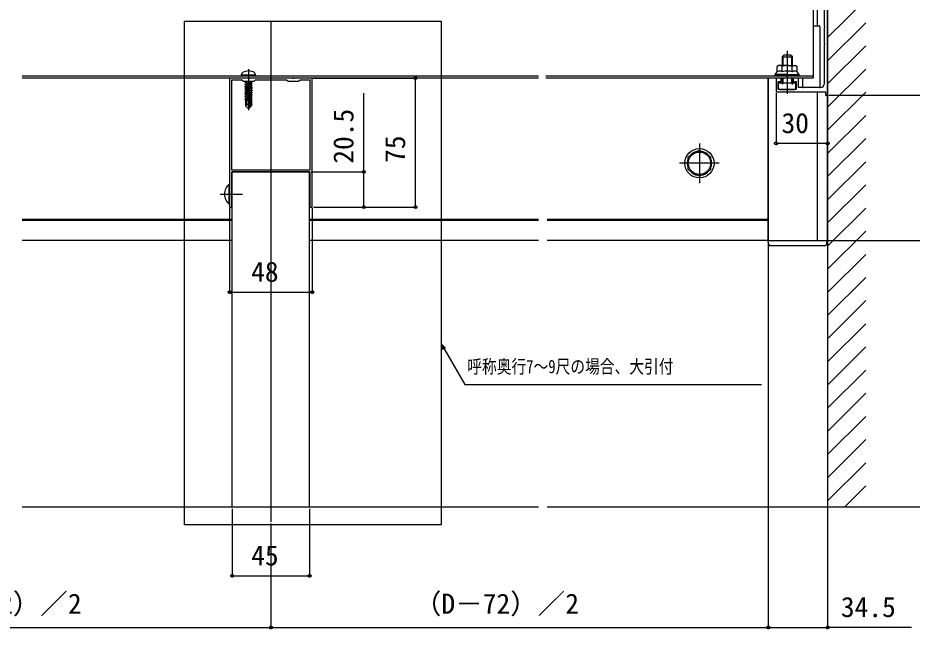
# Model space of a CAD drawing. Units: millimetres, scale not verified. Extents: x -700 to 700, y -1043 to 1037.
# Drawn here: x -98 to 422, y -191 to 164 of the extents above; entities that cross this region are included whole.
import ezdxf
from ezdxf.enums import TextEntityAlignment as Align

# ---------------------------------------------------------------- set-up
doc = ezdxf.new("R2010")
doc.units = ezdxf.units.MM
doc.header["$LTSCALE"] = 6
for name, color, linetype in [('0-3_YKK_11', 7, 'Continuous'), ('0-4_YKK_12', 2, 'Continuous'), ('0-5_YKK_13', 4, 'Continuous'), ('0-6_YKK_D', 6, 'Continuous'), ('0-8_YSS_K', 3, 'Continuous')]:
    doc.layers.add(name, color=color, linetype=linetype)
doc.styles.add('ＭＳ ゴシック', font='')
doc.styles.get('ＭＳ ゴシック').set_extended_font_data('MS Gothic')

msp = doc.modelspace()

# ---------------------------------------------------------------- linework, layer by layer
at = {"layer": '0-3_YKK_11'}
for points in [[(372.5, 119.245), (372.5, 188.245), (370.5, 188.245), (370.5, 179.704), (370.62, 179.52), (370.62, 178.971), (370.5, 178.787), (370.5, 169.704), (370.62, 169.52), (370.62, 168.971), (370.5, 168.787), (370.5, 159.704), (370.62, 159.52), (370.62, 158.971), (370.5, 158.787), (370.5, 149.704), (370.62, 149.52), (370.62, 148.971), (370.5, 148.787), (370.5, 125.745)], [(368.5, 123.745), (355.5, 123.745), (355.5, 129.245), (352.5, 129.245), (352.5, 127.245), (354.2, 127.245), (354.2, 122.545), (343.8, 122.545), (343.8, 127.245), (345.5, 127.245), (345.5, 129.245), (342.5, 129.245), (342.5, 121.245), (371.3, 121.245), (371.3, 119.245), (372.5, 119.245)]]:
    msp.add_lwpolyline(points, dxfattribs=at)
for points in [[(25, 129.245), (25, 62.204), (25.12, 62.02), (25.12, 61.471), (25, 61.287), (25, 54.245), (26.3, 54.245), (26.3, 74.745), (71.7, 74.745), (71.7, 54.245), (73, 54.245), (73, 61.287), (72.88, 61.471), (72.88, 62.02), (73, 62.204), (73, 129.245), (62.458, 129.245), (62.275, 129.125), (61.725, 129.125), (61.541, 129.245), (36.458, 129.245), (36.275, 129.125), (35.725, 129.125), (35.541, 129.245)], [(26.1, 128.145), (26.1, 75.845), (71.9, 75.845), (71.9, 128.145), (65.9, 128.145), (65, 127.245), (59, 127.245), (58.1, 128.145), (39.9, 128.145), (39, 127.245), (33, 127.245), (32.1, 128.145)]]:
    msp.add_lwpolyline(points, close=True, dxfattribs=at)
msp.add_arc((368.5, 125.745), 2, 270.00001, 359.99999, dxfattribs=at)
at = {"layer": '0-4_YKK_12'}
for p, q in [((366.5, 189.246), (366.5, 159.745)), ((364, 184.245), (364, 129.245)), ((49, 162.344), (49, -128.798)), ((349, 145.045), (349, 120.045)), ((204.47, 130.445), (-95.53, 130.445)), ((36, 134.445), (36, 110.545)), ((364, 130.445), (208.678, 130.445)), ((204.47, 129.245), (-95.53, 129.245)), ((364, 129.245), (208.668, 129.245)), ((298, 91.245), (298, 68.245)), ((309.5, 79.745), (286.5, 79.745)), ((26.5, -120.255), (26.5, 74.745)), ((71.5, 74.745), (26.5, 74.745)), ((71.5, -120.255), (71.5, 74.745)), ((19.503, 61.745), (32.5, 61.745)), ((26.5, 47.045), (-95.53, 47.045)), ((204.47, 47.045), (71.5, 47.045)), ((338, 47.045), (209.47, 47.045)), ((26.5, 46.445), (-95.53, 46.445)), ((204.47, 46.445), (71.5, 46.445)), ((338, 46.445), (209.47, 46.445)), ((26.5, 34.745), (-95.53, 34.745)), ((204.47, 34.745), (71.5, 34.745)), ((338, 34.745), (209.47, 34.745)), ((338, 34.745), (372.5, 34.745))]:
    msp.add_line(p, q, dxfattribs=at)
for points in [[(372.5, 34.745), (372.5, 55.792), (372.5, 245.845)], [(338, 129.245), (338, 34.745), (338, 129.245)], [(366.5, 121.245), (366.5, 55.792), (366.5, 34.745)]]:
    msp.add_lwpolyline(points, dxfattribs=at)
msp.add_lwpolyline([(-1.185, 162.344), (147.987, 162.344), (147.987, -130.52), (-1.185, -130.52)], close=True, dxfattribs=at)
at = {"layer": '0-5_YKK_13'}
for p, q in [((364, 159.745), (367.5, 159.745)), ((368, 159.245), (368, 124.245)), ((346, 141.545), (347, 142.545)), ((346, 141.545), (346, 136.445)), ((346, 141.545), (352, 141.545)), ((346.54, 142.085), (346.54, 136.445)), ((351, 142.545), (347, 142.545)), ((352, 141.545), (351, 142.545)), ((351.46, 142.085), (351.46, 136.445)), ((352, 136.445), (352, 141.545)), ((344, 136.545), (343.226, 136.099)), ((343.226, 132.945), (343.226, 136.099)), ((349, 136.545), (344, 136.545)), ((346.113, 132.945), (346.113, 136.099)), ((349, 136.545), (354, 136.545)), ((351.887, 132.945), (351.887, 136.099)), ((354, 136.545), (354.774, 136.099)), ((354.774, 132.945), (354.774, 136.099)), ((32, 131.045), (32.141, 131.848)), ((40, 131.045), (32, 131.045)), ((32, 131.045), (32.088, 130.545)), ((39.911, 130.545), (32.088, 130.545)), ((40, 131.045), (39.858, 131.848)), ((40, 131.045), (39.911, 130.545)), ((342, 130.545), (342, 131.345)), ((349, 130.545), (342, 130.545)), ((349, 130.545), (356, 130.545)), ((356, 130.545), (356, 131.345)), ((35.4, 127.245), (33.9, 126.995)), ((33.9, 127.095), (34.8, 127.245)), ((33.9, 127.095), (34.159, 127.245)), ((33.9, 127.095), (33.9, 126.995)), ((33.9, 126.995), (34.45, 126.678)), ((33.9, 125.695), (38.1, 126.395)), ((38.1, 126.295), (33.9, 125.595)), ((33.9, 125.695), (34.45, 126.013)), ((33.9, 125.695), (33.9, 125.595)), ((33.9, 125.595), (34.45, 125.278)), ((33.9, 124.295), (38.1, 124.995)), ((38.1, 124.895), (33.9, 124.195)), ((36.963, 127.245), (34.45, 126.678)), ((37.55, 126.713), (34.45, 126.013)), ((34.45, 126.678), (34.45, 126.013)), ((37.55, 125.313), (34.45, 124.613)), ((34.45, 125.278), (34.45, 124.613)), ((37.55, 127.245), (37.55, 126.713)), ((38.1, 126.395), (37.55, 126.713)), ((37.55, 125.978), (37.55, 125.313)), ((38.1, 124.995), (37.55, 125.313)), ((38.1, 126.395), (38.1, 126.295)), ((38.1, 124.995), (38.1, 124.895)), ((344, 126.545), (354, 126.545)), ((344, 122.995), (344, 126.545)), ((346, 129.245), (346, 126.545)), ((346, 126.545), (352, 126.545)), ((346.54, 126.545), (346, 125.61)), ((346.54, 129.245), (346.54, 126.545)), ((349, 126.545), (349, 122.992)), ((351.46, 129.245), (351.46, 126.545)), ((351.46, 126.545), (352, 125.61)), ((352, 126.545), (352, 129.245)), ((354, 122.995), (354, 126.545)), ((358, 124.245), (358, 128.745)), ((33.9, 124.295), (34.45, 124.613)), ((33.9, 124.295), (33.9, 124.195)), ((33.9, 124.195), (34.45, 123.878)), ((33.9, 122.895), (38.1, 123.595)), ((38.1, 123.495), (33.9, 122.795)), ((33.9, 122.895), (34.45, 123.213)), ((33.9, 122.895), (33.9, 122.795)), ((33.9, 122.795), (34.45, 122.478)), ((33.9, 121.495), (38.1, 122.195)), ((38.1, 122.095), (33.9, 121.395)), ((33.9, 121.495), (34.45, 121.813)), ((33.9, 121.495), (33.9, 121.395)), ((33.9, 121.395), (34.45, 121.078)), ((33.9, 120.095), (38.1, 120.795)), ((38.1, 120.695), (33.9, 119.995)), ((33.9, 120.095), (34.45, 120.413)), ((33.9, 120.095), (33.9, 119.995)), ((33.9, 119.995), (34.45, 119.678)), ((37.55, 123.913), (34.45, 123.213)), ((34.45, 123.878), (34.45, 123.213)), ((37.55, 122.513), (34.45, 121.813)), ((34.45, 122.478), (34.45, 121.813)), ((37.55, 121.113), (34.45, 120.413)), ((34.45, 121.078), (34.45, 120.413)), ((37.55, 119.713), (34.45, 119.013)), ((34.45, 119.678), (34.45, 119.013)), ((37.55, 124.578), (37.55, 123.913)), ((38.1, 123.595), (37.55, 123.913)), ((37.55, 123.178), (37.55, 122.513)), ((38.1, 122.195), (37.55, 122.513)), ((37.55, 121.778), (37.55, 121.113)), ((38.1, 120.795), (37.55, 121.113)), ((37.55, 120.378), (37.55, 119.713)), ((38.1, 119.395), (37.55, 119.713)), ((38.1, 123.595), (38.1, 123.495)), ((38.1, 122.195), (38.1, 122.095)), ((38.1, 120.795), (38.1, 120.695)), ((344.774, 122.549), (344, 122.995)), ((344.779, 122.545), (353.221, 122.545)), ((353.226, 122.549), (354, 122.995)), ((367.5, 123.745), (358.5, 123.745)), ((33.9, 118.695), (38.1, 119.395)), ((38.1, 119.295), (33.9, 118.595)), ((33.9, 118.695), (34.45, 119.013)), ((33.9, 118.695), (33.9, 118.595)), ((33.9, 118.595), (34.45, 118.278)), ((33.9, 117.295), (38.1, 117.995)), ((37.039, 117.719), (33.9, 117.195)), ((33.9, 117.295), (34.45, 117.613)), ((33.9, 117.295), (33.9, 117.195)), ((33.9, 117.195), (34.45, 116.878)), ((36.678, 116.436), (34.1, 116.011)), ((34.1, 116.011), (34.45, 116.213)), ((34.3, 115.916), (34.1, 116.011)), ((34.3, 115.945), (34.3, 113.095)), ((36.576, 115.945), (34.3, 115.945)), ((37.55, 118.313), (34.45, 117.613)), ((34.45, 118.278), (34.45, 117.613)), ((36.883, 117.427), (34.45, 116.878)), ((34.45, 116.878), (34.45, 116.213)), ((36.739, 116.73), (34.45, 116.213)), ((36.617, 116.169), (35.466, 115.945)), ((36.909, 117.552), (36, 113.167)), ((37.332, 117.668), (36.15, 111.97)), ((36.579, 115.959), (36.52, 115.945)), ((38.1, 117.895), (37.185, 117.743)), ((37.55, 116.913), (37.396, 116.878)), ((37.4, 117.497), (37.4, 113.22)), ((38, 116.653), (37.4, 116.554)), ((38, 116.438), (37.4, 116.321)), ((37.7, 115.945), (37.4, 115.945)), ((37.55, 118.978), (37.55, 118.313)), ((38.1, 117.995), (37.55, 118.313)), ((37.55, 117.578), (37.55, 116.913)), ((38, 116.653), (37.55, 116.913)), ((37.7, 116.265), (37.7, 113.095)), ((38, 116.653), (38, 116.438)), ((38.1, 119.395), (38.1, 119.295)), ((38.1, 117.995), (38.1, 117.895)), ((35.257, 113.899), (34.3, 113.095)), ((35.85, 111.545), (34.3, 113.095)), ((36, 113.167), (35.85, 111.545)), ((35.85, 111.545), (36.15, 111.545)), ((36, 113.167), (36, 111.545)), ((37.4, 113.22), (36.15, 111.97)), ((36.15, 111.545), (37.7, 113.095)), ((36.15, 111.97), (36.15, 111.545)), ((37.7, 113.095), (37.4, 113.22)), ((24.752, 67.645), (25, 67.645)), ((24.752, 55.845), (24.752, 67.645)), ((25, 67.645), (25, 55.845)), ((24.752, 55.845), (25, 55.845)), ((338.599, 34.745), (371.401, 34.745)), ((370.876, 31.745), (339.124, 31.745)), ((371.401, 34.745), (372, 34.745)), ((372, 34.745), (371.874, 32.684))]:
    msp.add_line(p, q, dxfattribs=at)
for points in [[(349, 131.345), (342, 131.345), (343.226, 132.945)], [(349, 131.345), (356, 131.345), (354.774, 132.945)], [(38.1, 126.295), (37.55, 125.978), (34.45, 125.278)], [(38.1, 124.895), (37.55, 124.578), (34.45, 123.878)], [(38.1, 123.495), (37.55, 123.178), (34.45, 122.478)], [(38.1, 122.095), (37.55, 121.778), (34.45, 121.078)], [(38.1, 120.695), (37.55, 120.378), (34.45, 119.678)], [(38.1, 119.295), (37.55, 118.978), (34.45, 118.278)], [(36, 113.167), (35.257, 113.899), (35.1, 115.945)], [(38.1, 117.895), (37.55, 117.578), (37.395, 117.543)], [(38, 116.438), (37.55, 116.178), (37.4, 116.144)], [(338.126, 32.684), (338, 34.745), (338.599, 34.745)]]:
    msp.add_lwpolyline(points, dxfattribs=at)
msp.add_lwpolyline([(298, 87.251), (304.5, 83.498), (304.5, 75.993), (298, 72.24), (291.5, 75.993), (291.5, 83.498)], close=True, dxfattribs=at)
for radius in [8.5, 6.5]:
    msp.add_circle((298, 79.745), radius, dxfattribs=at)
for centre, radius, start, end in [((367.5, 159.245), 0.5, 0, 90), ((344.67, 133.99), 2.556, 55.61575, 124.38425), ((349, 126.992), 9.553, 90, 107.58795), ((349, 126.992), 9.553, 72.41205, 90), ((353.33, 133.99), 2.556, 55.61575, 124.38425), ((33.027, 131.692), 0.9, 122.05588, 170), ((36, 126.945), 6.5, 57.94412, 122.05588), ((38.972, 131.692), 0.9, 10, 57.94412), ((344.67, 130.836), 2.556, 55.61575, 124.38425), ((349, 123.839), 9.553, 90, 107.58795), ((349, 123.839), 9.553, 72.41205, 90), ((353.33, 130.836), 2.556, 55.61575, 124.38425), ((357.5, 128.745), 0.5, 0, 90), ((346.5, 129.715), 7.169, 249.59205, 290.40795), ((351.5, 129.715), 7.169, 249.59205, 290.40795), ((358.5, 124.245), 0.5, 180, 270), ((367.5, 124.245), 0.5, 270, 0), ((37.151, 117.497), 0.248, 0, 167.19096), ((298, 79.745), 7.05, 97.21814, 142.78186), ((298, 79.745), 7.05, 37.21814, 82.78186), ((298, 79.745), 7.05, 157.21814, 202.78186), ((298, 79.745), 7.05, 337.21814, 22.78186), ((298, 79.745), 7.05, 217.21814, 262.78186), ((298, 79.745), 7.05, 277.21814, 322.78186), ((29.7, 61.745), 7.7, 129.98312, 230.01688), ((339.124, 32.745), 1, 183.5, 270), ((370.876, 32.745), 1, 270, 356.5)]:
    msp.add_arc(centre, radius, start, end, dxfattribs=at)
for centre, start_param, end_param in [((343.5, 131.345), 6.2831853, 7.8539816), ((354.5, 131.345), 1.5707963, 3.1415927)]:
    msp.add_ellipse(centre, major_axis=(-1.5, 0), ratio=0.533333, start_param=start_param, end_param=end_param, dxfattribs=at)
at = {"layer": '0-6_YKK_D'}
for p, q in [((73.7, 129.245), (134, 129.245)), ((133, 54.245), (133, 129.245)), ((342.5, 120.545), (342.5, 90.245)), ((372.5, 118.545), (372.5, 90.245)), ((373.2, 119.245), (521, 119.245)), ((372.5, 91.245), (342.5, 91.245)), ((72.4, 74.745), (104, 74.745)), ((25, 53.545), (25, 3.745)), ((73, 53.545), (73, 3.745)), ((73.7, 54.245), (134, 54.245)), ((73.7, 54.245), (104, 54.245)), ((338, 33.745), (338, -191.255)), ((338, 33.745), (338, -191.255)), ((339, 34.745), (551, 34.745)), ((339, 34.745), (551, 34.745)), ((372.5, 33.745), (372.5, -191.255)), ((25, 4.745), (73, 4.745)), ((26.5, -121.255), (26.5, -161.255)), ((71.5, -121.255), (71.5, -161.255)), ((49, -129.798), (49, -191.255)), ((49, -129.798), (49, -191.255)), ((26.5, -160.255), (71.5, -160.255)), ((-240, -190.255), (49, -190.255)), ((49, -190.255), (338, -190.255)), ((338, -190.255), (372.5, -190.255)), ((421.129, -190.255), (372.5, -190.255))]:
    msp.add_line(p, q, dxfattribs=at)
for points in [[(103, 54.245), (103, 74.745), (103, 120.418)], [(150.476, -27.761), (147.987, -25.272), (148.898, -28.672)], [(147.987, -25.272), (149.687, -28.217), (161.702, -49.027), (334.094, -49.027)]]:
    msp.add_lwpolyline(points, dxfattribs=at)
for centre in [(133, 129.245), (342.5, 91.245), (372.5, 91.245), (103, 74.745), (103, 54.245), (133, 54.245), (25, 4.745), (73, 4.745), (26.5, -160.255), (71.5, -160.255), (49, -190.255), (49, -190.255), (338, -190.255), (338, -190.255), (372.5, -190.255)]:
    msp.add_circle(centre, 0.85, dxfattribs=at)
at = {"layer": '0-8_YSS_K'}
for p, q in [((372.5, 377.245), (372.5, -120.255)), ((372.5, 98.431), (372.5, 238.845)), ((372.5, 152.783), (394.639, 174.922)), ((372.5, 139.313), (394.639, 161.452)), ((372.5, 125.842), (394.639, 147.982)), ((372.5, 112.372), (394.639, 134.511)), ((372.5, 98.902), (394.639, 121.041)), ((372.5, 85.431), (394.639, 107.57)), ((372.5, 71.961), (394.639, 94.1)), ((372.5, 58.491), (394.639, 80.63)), ((372.5, 45.02), (394.639, 67.159)), ((372.5, 31.55), (394.639, 53.689)), ((372.5, 18.079), (394.639, 40.219)), ((372.5, 4.609), (394.639, 26.748)), ((372.5, -8.861), (394.639, 13.278)), ((372.5, -22.332), (394.639, -0.193)), ((372.5, -35.802), (394.639, -13.663)), ((372.5, -49.273), (394.639, -27.133)), ((372.5, -62.743), (394.639, -40.604)), ((372.5, -76.213), (394.639, -54.074)), ((372.5, -89.684), (394.639, -67.545)), ((372.5, -103.154), (394.639, -81.015)), ((372.5, -116.624), (394.639, -94.485)), ((382.34, -120.255), (394.639, -107.956)), ((204.47, -120.255), (-95.53, -120.255)), ((519.5, -120.255), (209.47, -120.255))]:
    msp.add_line(p, q, dxfattribs=at)

# ---------------------------------------------------------------- texts
at = {"layer": '0-6_YKK_D', "style": 'ＭＳ ゴシック'}
for s, p in [('20.5', (100.5, 79.464)), ('75', (130.5, 79.927))]:
    msp.add_text(s, height=11.73, rotation=90, dxfattribs=at).set_placement(p, align=Align.BOTTOM_LEFT)
for s, p in [('30', (345.682, 93.745)), ('48', (37.5, 7.245)), ('45', (37.545, -157.755)), ('（D－72）／2', (-156.909, -185.845)), ('（D－72）／2', (132.091, -185.845)), ('34.5', (380.174, -187.755))]:
    msp.add_text(s, height=11.73, dxfattribs=at).set_placement(p, align=Align.BOTTOM_LEFT)
at = {"layer": '0-6_YKK_D', "style": 'ＭＳ ゴシック', "width": 0.8}
msp.add_text('呼称奥行7～9尺の場合、大引付', height=7.845, dxfattribs=at).set_placement((163.097, -44.786), align=Align.BOTTOM_LEFT)

doc.saveas('drawing.dxf')
